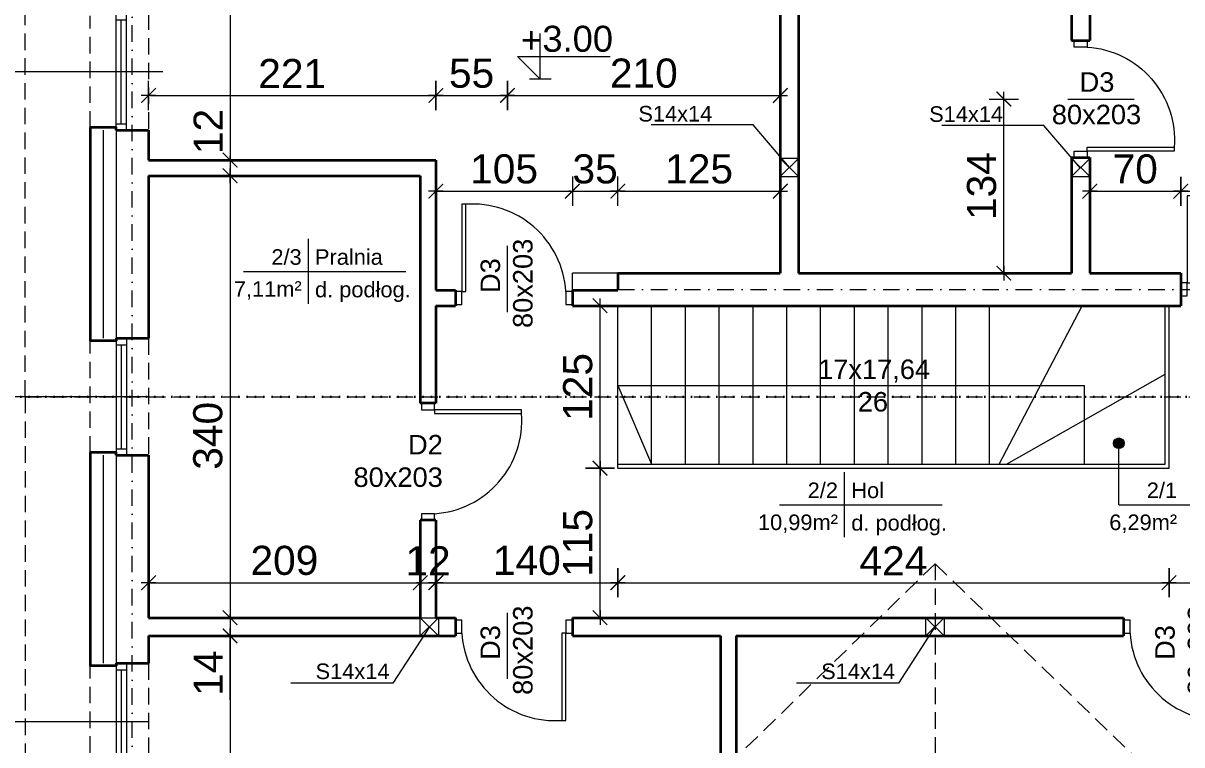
# Model space of a CAD drawing. Header units: millimetres. Extents: x -13512 to 8923, y -6533 to 5096.
# Drawn here: x 3007 to 3898, y -57 to 498 of the extents above; entities that cross this region are included whole.
import ezdxf

# ---------------------------------------------------------------- set-up
doc = ezdxf.new("R2010")
doc.units = ezdxf.units.MM
for name, pattern in [('DASHDOT', [25.4, 12.7, -6.35, 0, -6.35]), ('DASHED', [19.05, 12.7, -6.35]), ('DOT', [6.35, 0, -6.35])]:
    doc.linetypes.add(name, pattern=pattern)
doc.layers.get('0').update_dxf_attribs({"lineweight": 0})
for name, color, linetype, lineweight in [('A-murowane', 3, 'Continuous', 35), ('A-osie', 7, 'DASHDOT', 5), ('A-p.widokowa', 6, 'Continuous', 15), ('A-pod', 6, 'DASHED', 15), ('A-schody', 2, 'Continuous', 5), ('A-stolarka', 1, 'Continuous', 5), ('A-w.ocieplenie', 4, 'BATTING', 5), ('A-wykończenie', 4, 'Continuous', 5), ('A17_OPIS_WARSTW', 22, 'Continuous', 9), ('B-linia przekrojowa', 255, 'DOT', 30), ('B-opis', 7, 'Continuous', 0)]:
    doc.layers.add(name, color=color, linetype=linetype, lineweight=lineweight)
doc.styles.get("Standard").update_dxf_attribs({"font": 'arial.ttf'})
doc.linetypes.add('BATTING', pattern='A,0.00254,-2.54,[134,ltypeshp.shx,S=2.54,R=0,X=-2.54,Y=0],-5.08,[134,ltypeshp.shx,S=2.54,R=180,X=2.54,Y=0],-2.54', length=10.16254)
doc.dimstyles.new('PM-100', dxfattribs={"dimscale": 2.8, "dimtxt": 8, "dimasz": 0.5, "dimexe": 0, "dimexo": 0, "dimgap": 2, "dimtad": 1, "dimdec": 1, "dimrnd": 0.1, "dimzin": 13, "dimdsep": 46, "dimtxsty": 'Standard', "dimblk": 'Q', "dimcen": 0, "dimse1": 1, "dimse2": 1, "dimclrd": 256, "dimclre": 251, "dimclrt": 41, "dimadec": 1, "dimazin": 0, "dimtfac": 1, "dimtdec": 1, "dimtix": 1, "dimtmove": 1, "dimatfit": 0, "dimldrblk": 'NONE', "dimfxl": 1, "dimtolj": 1, "dimtzin": 13, "dimlwd": -1, "dimlwe": 0, "dimarcsym": 0})

# ---------------------------------------------------------------- blocks, each defined once
blk = doc.blocks.new('A$C4D3D61A9')
at = {"layer": 'A-stolarka'}
for points in [[(5, 5), (8, 5), (8, 72), (5, 72)], [(0, -5), (5, -5), (5, 5), (0, 5)], [(85, -5), (90, -5), (90, 5), (85, 5)]]:
    blk.add_lwpolyline(points, close=True, dxfattribs=at)
blk.add_arc((13.37, 0.42), 71.78, 3.65788, 94.28711, dxfattribs=at)
blk = doc.blocks.new('A$C386A056A')
at = {"layer": 'A-stolarka'}
for p, q in [((-25, 0), (-25, -90)), ((-17, 0), (-17, -90)), ((-25, -5), (-17, -5)), ((-21, -5), (-21, -85)), ((-25, -85), (-17, -85))]:
    blk.add_line(p, q, dxfattribs=at)
blk = doc.blocks.new('A$C7E556D42')
at = {"layer": 'B-linia przekrojowa'}
blk.add_line((-2027.47, -800), (-272.53, -800), dxfattribs=at)
blk = doc.blocks.new('Q')
for p, q in [((0, 8), (0, -8)), ((-4, 0), (4, 0))]:
    blk.add_line(p, q)
at = {"const_width": 0.7}
blk.add_lwpolyline([(4, 4), (-4, -4)], dxfattribs=at)
blk = doc.blocks.new('*D180')
at = {"layer": 'A17_OPIS_WARSTW', "transparency": 16777216}
blk.add_line((3166.03, 714.6), (3166.03, 394.4), dxfattribs=at)
at = {"layer": 'Defpoints', "color": 0, "transparency": 16777216}
for p in [(3103.32, 716), (3103.32, 393), (3166.03, 393)]:
    blk.add_point(p, dxfattribs=at)
at = {"layer": 'A17_OPIS_WARSTW', "transparency": 16777216, "xscale": 1.4, "yscale": 1.4, "zscale": 1.4}
for p, rotation in [((3166.03, 716), 90), ((3166.03, 393), 270)]:
    blk.add_blockref('Q', p, dxfattribs=dict(at, rotation=rotation))
at = {"layer": 'A17_OPIS_WARSTW', "color": 41, "transparency": 16777216, "insert": (3148.99, 554.5), "char_height": 22.4, "attachment_point": 5, "rotation": 90}
blk.add_mtext('\\A1;323', dxfattribs=at)
blk = doc.blocks.new('_None')
blk = doc.blocks.new('*D181')
at = {"layer": 'A17_OPIS_WARSTW', "transparency": 16777216}
for p, q in [((3166.03, 394.4), (3166.03, 395.8)), ((3166.03, 393), (3166.03, 381)), ((3166.03, 379.6), (3166.03, 378.2))]:
    blk.add_line(p, q, dxfattribs=at)
at = {"layer": 'Defpoints', "color": 0, "transparency": 16777216}
for p in [(3103.32, 393), (3166.03, 381), (3312.32, 381)]:
    blk.add_point(p, dxfattribs=at)
at = {"layer": 'A17_OPIS_WARSTW', "transparency": 16777216, "xscale": 1.4, "yscale": 1.4, "zscale": 1.4}
for p, rotation in [((3166.03, 393), 270), ((3166.03, 381), 90)]:
    blk.add_blockref('Q', p, dxfattribs=dict(at, rotation=rotation))
at = {"layer": 'A17_OPIS_WARSTW', "color": 41, "transparency": 16777216, "insert": (3149.18, 415.04), "char_height": 22.4, "attachment_point": 5, "rotation": 90}
blk.add_mtext('\\A1;12', dxfattribs=at)
blk = doc.blocks.new('*D182')
at = {"layer": 'A17_OPIS_WARSTW', "transparency": 16777216}
blk.add_line((3166.03, 379.6), (3166.03, 42.4), dxfattribs=at)
at = {"layer": 'Defpoints', "color": 0, "transparency": 16777216}
for p in [(3312.32, 381), (3166.03, 41), (3312.32, 41)]:
    blk.add_point(p, dxfattribs=at)
at = {"layer": 'A17_OPIS_WARSTW', "transparency": 16777216, "xscale": 1.4, "yscale": 1.4, "zscale": 1.4}
for p, rotation in [((3166.03, 381), 90), ((3166.03, 41), 270)]:
    blk.add_blockref('Q', p, dxfattribs=dict(at, rotation=rotation))
at = {"layer": 'A17_OPIS_WARSTW', "color": 41, "transparency": 16777216, "insert": (3148.99, 180.93), "char_height": 22.4, "attachment_point": 5, "rotation": 90}
blk.add_mtext('\\A1;340', dxfattribs=at)
blk = doc.blocks.new('*D183')
at = {"layer": 'A17_OPIS_WARSTW', "transparency": 16777216}
for p, q in [((3166.03, 42.4), (3166.03, 43.8)), ((3166.03, 41), (3166.03, 27)), ((3166.03, 41), (3166.03, 27)), ((3166.03, -22.27), (3166.03, 27)), ((3166.03, 25.6), (3166.03, 24.2))]:
    blk.add_line(p, q, dxfattribs=at)
at = {"layer": 'Defpoints', "color": 0, "transparency": 16777216}
for p in [(3312.32, 41), (3166.03, 27), (3339.32, 27)]:
    blk.add_point(p, dxfattribs=at)
at = {"layer": 'A17_OPIS_WARSTW', "transparency": 16777216, "xscale": 1.4, "yscale": 1.4, "zscale": 1.4}
for p, rotation in [((3166.03, 41), 270), ((3166.03, 27), 90)]:
    blk.add_blockref('Q', p, dxfattribs=dict(at, rotation=rotation))
at = {"layer": 'A17_OPIS_WARSTW', "color": 41, "transparency": 16777216, "insert": (3149.18, -1.73), "char_height": 22.4, "attachment_point": 5, "rotation": 90}
blk.add_mtext('\\A1;14', dxfattribs=at)
blk = doc.blocks.new('*D184')
at = {"layer": 'A17_OPIS_WARSTW', "transparency": 16777216}
blk.add_line((3166.03, 25.6), (3166.03, -292.6), dxfattribs=at)
at = {"layer": 'Defpoints', "color": 0, "transparency": 16777216}
for p in [(3339.32, 27), (3103.32, -294), (3166.03, -294)]:
    blk.add_point(p, dxfattribs=at)
at = {"layer": 'A17_OPIS_WARSTW', "transparency": 16777216, "xscale": 1.4, "yscale": 1.4, "zscale": 1.4}
for p, rotation in [((3166.03, 27), 90), ((3166.03, -294), 270)]:
    blk.add_blockref('Q', p, dxfattribs=dict(at, rotation=rotation))
at = {"layer": 'A17_OPIS_WARSTW', "color": 41, "transparency": 16777216, "insert": (3148.99, -133.5), "char_height": 22.4, "attachment_point": 5, "rotation": 90}
blk.add_mtext('\\A1;321', dxfattribs=at)
blk = doc.blocks.new('*D185')
at = {"layer": 'A17_OPIS_WARSTW', "transparency": 16777216}
blk.add_line((3104.72, 442.76), (3322.92, 442.76), dxfattribs=at)
at = {"layer": 'Defpoints', "color": 0, "transparency": 16777216}
for p in [(3324.32, 442.76), (3103.32, 393), (3324.32, 393)]:
    blk.add_point(p, dxfattribs=at)
at = {"layer": 'A17_OPIS_WARSTW', "transparency": 16777216, "xscale": 1.4, "yscale": 1.4, "zscale": 1.4, "rotation": 180}
blk.add_blockref('Q', (3103.32, 442.76), dxfattribs=at)
at = {"layer": 'A17_OPIS_WARSTW', "transparency": 16777216, "xscale": 1.4, "yscale": 1.4, "zscale": 1.4}
blk.add_blockref('Q', (3324.32, 442.76), dxfattribs=at)
at = {"layer": 'A17_OPIS_WARSTW', "color": 41, "transparency": 16777216, "insert": (3213.82, 459.61), "char_height": 22.4, "attachment_point": 5}
blk.add_mtext('\\A1;221', dxfattribs=at)
blk = doc.blocks.new('*D186')
at = {"layer": 'A17_OPIS_WARSTW', "transparency": 16777216}
blk.add_line((3325.72, 442.76), (3377.92, 442.76), dxfattribs=at)
at = {"layer": 'Defpoints', "color": 0, "transparency": 16777216}
for p in [(3379.32, 442.76), (3324.32, 393), (3379.32, 276.13)]:
    blk.add_point(p, dxfattribs=at)
at = {"layer": 'A17_OPIS_WARSTW', "transparency": 16777216, "xscale": 1.4, "yscale": 1.4, "zscale": 1.4, "rotation": 180}
blk.add_blockref('Q', (3324.32, 442.76), dxfattribs=at)
at = {"layer": 'A17_OPIS_WARSTW', "transparency": 16777216, "xscale": 1.4, "yscale": 1.4, "zscale": 1.4}
blk.add_blockref('Q', (3379.32, 442.76), dxfattribs=at)
at = {"layer": 'A17_OPIS_WARSTW', "color": 41, "transparency": 16777216, "insert": (3351.82, 459.75), "char_height": 22.4, "attachment_point": 5}
blk.add_mtext('\\A1;55', dxfattribs=at)
blk = doc.blocks.new('*D187')
at = {"layer": 'A17_OPIS_WARSTW', "transparency": 16777216}
blk.add_line((3380.72, 442.76), (3587.92, 442.76), dxfattribs=at)
at = {"layer": 'Defpoints', "color": 0, "transparency": 16777216}
for p in [(3589.32, 442.76), (3589.32, 306), (3379.32, 276.13)]:
    blk.add_point(p, dxfattribs=at)
at = {"layer": 'A17_OPIS_WARSTW', "transparency": 16777216, "xscale": 1.4, "yscale": 1.4, "zscale": 1.4, "rotation": 180}
blk.add_blockref('Q', (3379.32, 442.76), dxfattribs=at)
at = {"layer": 'A17_OPIS_WARSTW', "transparency": 16777216, "xscale": 1.4, "yscale": 1.4, "zscale": 1.4}
blk.add_blockref('Q', (3589.32, 442.76), dxfattribs=at)
at = {"layer": 'A17_OPIS_WARSTW', "color": 41, "transparency": 16777216, "insert": (3484.32, 459.8), "char_height": 22.4, "attachment_point": 5}
blk.add_mtext('\\A1;210', dxfattribs=at)
blk = doc.blocks.new('*D188')
at = {"layer": 'A17_OPIS_WARSTW', "transparency": 16777216}
for p, q in [((3427.92, 369.09), (3426.52, 369.09)), ((3429.32, 369.09), (3464.32, 369.09)), ((3465.72, 369.09), (3467.12, 369.09))]:
    blk.add_line(p, q, dxfattribs=at)
at = {"layer": 'Defpoints', "color": 0, "transparency": 16777216}
for p in [(3464.32, 369.09), (3429.32, 340.31), (3464.32, 340.31)]:
    blk.add_point(p, dxfattribs=at)
at = {"layer": 'A17_OPIS_WARSTW', "transparency": 16777216, "xscale": 1.4, "yscale": 1.4, "zscale": 1.4}
blk.add_blockref('Q', (3429.32, 369.09), dxfattribs=at)
at = {"layer": 'A17_OPIS_WARSTW', "transparency": 16777216, "xscale": 1.4, "yscale": 1.4, "zscale": 1.4, "rotation": 180}
blk.add_blockref('Q', (3464.32, 369.09), dxfattribs=at)
at = {"layer": 'A17_OPIS_WARSTW', "color": 41, "transparency": 16777216, "insert": (3446.82, 386.13), "char_height": 22.4, "attachment_point": 5}
blk.add_mtext('\\A1;35', dxfattribs=at)
blk = doc.blocks.new('*D189')
at = {"layer": 'A17_OPIS_WARSTW', "transparency": 16777216}
blk.add_line((3465.72, 369.09), (3587.92, 369.09), dxfattribs=at)
at = {"layer": 'Defpoints', "color": 0, "transparency": 16777216}
for p in [(3589.32, 369.09), (3464.32, 340.31), (3589.32, 340.31)]:
    blk.add_point(p, dxfattribs=at)
at = {"layer": 'A17_OPIS_WARSTW', "transparency": 16777216, "xscale": 1.4, "yscale": 1.4, "zscale": 1.4, "rotation": 180}
blk.add_blockref('Q', (3464.32, 369.09), dxfattribs=at)
at = {"layer": 'A17_OPIS_WARSTW', "transparency": 16777216, "xscale": 1.4, "yscale": 1.4, "zscale": 1.4}
blk.add_blockref('Q', (3589.32, 369.09), dxfattribs=at)
at = {"layer": 'A17_OPIS_WARSTW', "color": 41, "transparency": 16777216, "insert": (3526.82, 386.13), "char_height": 22.4, "attachment_point": 5}
blk.add_mtext('\\A1;125', dxfattribs=at)
blk = doc.blocks.new('*D190')
at = {"layer": 'A17_OPIS_WARSTW', "transparency": 16777216}
blk.add_line((3325.72, 369.09), (3427.92, 369.09), dxfattribs=at)
at = {"layer": 'Defpoints', "color": 0, "transparency": 16777216}
for p in [(3429.32, 369.09), (3324.32, 327.31), (3429.32, 326.31)]:
    blk.add_point(p, dxfattribs=at)
at = {"layer": 'A17_OPIS_WARSTW', "transparency": 16777216, "xscale": 1.4, "yscale": 1.4, "zscale": 1.4, "rotation": 180}
blk.add_blockref('Q', (3324.32, 369.09), dxfattribs=at)
at = {"layer": 'A17_OPIS_WARSTW', "transparency": 16777216, "xscale": 1.4, "yscale": 1.4, "zscale": 1.4}
blk.add_blockref('Q', (3429.32, 369.09), dxfattribs=at)
at = {"layer": 'A17_OPIS_WARSTW', "color": 41, "transparency": 16777216, "insert": (3376.82, 386.13), "char_height": 22.4, "attachment_point": 5}
blk.add_mtext('\\A1;105', dxfattribs=at)
blk = doc.blocks.new('*D191')
at = {"layer": 'A17_OPIS_WARSTW', "transparency": 16777216}
blk.add_line((3104.72, 67.92), (3310.92, 67.92), dxfattribs=at)
at = {"layer": 'Defpoints', "color": 0, "transparency": 16777216}
for p in [(3312.32, 67.92), (3103.32, 41), (3312.32, 41)]:
    blk.add_point(p, dxfattribs=at)
at = {"layer": 'A17_OPIS_WARSTW', "transparency": 16777216, "xscale": 1.4, "yscale": 1.4, "zscale": 1.4, "rotation": 180}
blk.add_blockref('Q', (3103.32, 67.92), dxfattribs=at)
at = {"layer": 'A17_OPIS_WARSTW', "transparency": 16777216, "xscale": 1.4, "yscale": 1.4, "zscale": 1.4}
blk.add_blockref('Q', (3312.32, 67.92), dxfattribs=at)
at = {"layer": 'A17_OPIS_WARSTW', "color": 41, "transparency": 16777216, "insert": (3207.82, 84.96), "char_height": 22.4, "attachment_point": 5}
blk.add_mtext('\\A1;209', dxfattribs=at)
blk = doc.blocks.new('*D192')
at = {"layer": 'A17_OPIS_WARSTW', "transparency": 16777216}
for p, q in [((3310.92, 67.92), (3309.52, 67.92)), ((3312.32, 67.92), (3324.32, 67.92)), ((3325.72, 67.92), (3327.12, 67.92))]:
    blk.add_line(p, q, dxfattribs=at)
at = {"layer": 'Defpoints', "color": 0, "transparency": 16777216}
for p in [(3324.32, 67.92), (3312.32, 41), (3324.32, 41)]:
    blk.add_point(p, dxfattribs=at)
at = {"layer": 'A17_OPIS_WARSTW', "transparency": 16777216, "xscale": 1.4, "yscale": 1.4, "zscale": 1.4}
blk.add_blockref('Q', (3312.32, 67.92), dxfattribs=at)
at = {"layer": 'A17_OPIS_WARSTW', "transparency": 16777216, "xscale": 1.4, "yscale": 1.4, "zscale": 1.4, "rotation": 180}
blk.add_blockref('Q', (3324.32, 67.92), dxfattribs=at)
at = {"layer": 'A17_OPIS_WARSTW', "color": 41, "transparency": 16777216, "insert": (3318.32, 84.77), "char_height": 22.4, "attachment_point": 5}
blk.add_mtext('\\A1;12', dxfattribs=at)
blk = doc.blocks.new('*D193')
at = {"layer": 'A17_OPIS_WARSTW', "transparency": 16777216}
blk.add_line((3325.72, 67.92), (3462.92, 67.92), dxfattribs=at)
at = {"layer": 'Defpoints', "color": 0, "transparency": 16777216}
for p in [(3464.32, 156), (3464.32, 67.92), (3324.32, 41)]:
    blk.add_point(p, dxfattribs=at)
at = {"layer": 'A17_OPIS_WARSTW', "transparency": 16777216, "xscale": 1.4, "yscale": 1.4, "zscale": 1.4, "rotation": 180}
blk.add_blockref('Q', (3324.32, 67.92), dxfattribs=at)
at = {"layer": 'A17_OPIS_WARSTW', "transparency": 16777216, "xscale": 1.4, "yscale": 1.4, "zscale": 1.4}
blk.add_blockref('Q', (3464.32, 67.92), dxfattribs=at)
at = {"layer": 'A17_OPIS_WARSTW', "color": 41, "transparency": 16777216, "insert": (3394.32, 84.96), "char_height": 22.4, "attachment_point": 5}
blk.add_mtext('\\A1;140', dxfattribs=at)
blk = doc.blocks.new('*D194')
at = {"layer": 'A17_OPIS_WARSTW', "transparency": 16777216}
blk.add_line((3465.72, 67.92), (3886.92, 67.92), dxfattribs=at)
at = {"layer": 'Defpoints', "color": 0, "transparency": 16777216}
for p in [(3464.32, 156), (3888.32, 156), (3888.32, 67.92)]:
    blk.add_point(p, dxfattribs=at)
at = {"layer": 'A17_OPIS_WARSTW', "transparency": 16777216, "xscale": 1.4, "yscale": 1.4, "zscale": 1.4, "rotation": 180}
blk.add_blockref('Q', (3464.32, 67.92), dxfattribs=at)
at = {"layer": 'A17_OPIS_WARSTW', "transparency": 16777216, "xscale": 1.4, "yscale": 1.4, "zscale": 1.4}
blk.add_blockref('Q', (3888.32, 67.92), dxfattribs=at)
at = {"layer": 'A17_OPIS_WARSTW', "color": 41, "transparency": 16777216, "insert": (3676.32, 84.77), "char_height": 22.4, "attachment_point": 5}
blk.add_mtext('\\A1;424', dxfattribs=at)
blk = doc.blocks.new('*D195')
at = {"layer": 'A17_OPIS_WARSTW', "transparency": 16777216}
blk.add_line((3889.72, 67.92), (4001.92, 67.92), dxfattribs=at)
at = {"layer": 'Defpoints', "color": 0, "transparency": 16777216}
for p in [(3888.32, 156), (4003.32, 67.92), (4003.32, 41)]:
    blk.add_point(p, dxfattribs=at)
at = {"layer": 'A17_OPIS_WARSTW', "transparency": 16777216, "xscale": 1.4, "yscale": 1.4, "zscale": 1.4, "rotation": 180}
blk.add_blockref('Q', (3888.32, 67.92), dxfattribs=at)
at = {"layer": 'A17_OPIS_WARSTW', "transparency": 16777216, "xscale": 1.4, "yscale": 1.4, "zscale": 1.4}
blk.add_blockref('Q', (4003.32, 67.92), dxfattribs=at)
at = {"layer": 'A17_OPIS_WARSTW', "color": 41, "transparency": 16777216, "insert": (3945.82, 84.96), "char_height": 22.4, "attachment_point": 5}
blk.add_mtext('\\A1;115', dxfattribs=at)
blk = doc.blocks.new('*D196')
at = {"layer": 'A17_OPIS_WARSTW', "transparency": 16777216}
blk.add_line((3761.26, 307.4), (3761.26, 438.6), dxfattribs=at)
at = {"layer": 'Defpoints', "color": 0, "transparency": 16777216}
for p in [(3761.26, 440), (3810.45, 440), (3813.32, 306)]:
    blk.add_point(p, dxfattribs=at)
at = {"layer": 'A17_OPIS_WARSTW', "transparency": 16777216, "xscale": 1.4, "yscale": 1.4, "zscale": 1.4}
for p, rotation in [((3761.26, 440), 90), ((3761.26, 306), 270)]:
    blk.add_blockref('Q', p, dxfattribs=dict(at, rotation=rotation))
at = {"layer": 'A17_OPIS_WARSTW', "color": 41, "transparency": 16777216, "insert": (3744.21, 373), "char_height": 22.4, "attachment_point": 5, "rotation": 90}
blk.add_mtext('\\A1;134', dxfattribs=at)
blk = doc.blocks.new('*D197')
at = {"layer": 'A17_OPIS_WARSTW', "transparency": 16777216}
blk.add_line((3828.72, 369.04), (3895.92, 369.04), dxfattribs=at)
at = {"layer": 'Defpoints', "color": 0, "transparency": 16777216}
for p in [(3897.32, 369.04), (3827.32, 306), (3897.32, 306)]:
    blk.add_point(p, dxfattribs=at)
at = {"layer": 'A17_OPIS_WARSTW', "transparency": 16777216, "xscale": 1.4, "yscale": 1.4, "zscale": 1.4, "rotation": 180}
blk.add_blockref('Q', (3827.32, 369.04), dxfattribs=at)
at = {"layer": 'A17_OPIS_WARSTW', "transparency": 16777216, "xscale": 1.4, "yscale": 1.4, "zscale": 1.4}
blk.add_blockref('Q', (3897.32, 369.04), dxfattribs=at)
at = {"layer": 'A17_OPIS_WARSTW', "color": 41, "transparency": 16777216, "insert": (3862.32, 386.08), "char_height": 22.4, "attachment_point": 5}
blk.add_mtext('\\A1;70', dxfattribs=at)
blk = doc.blocks.new('*D198')
at = {"layer": 'A17_OPIS_WARSTW', "transparency": 16777216}
blk.add_line((3898.72, 369.04), (3985.92, 369.04), dxfattribs=at)
at = {"layer": 'Defpoints', "color": 0, "transparency": 16777216}
for p in [(3987.32, 369.04), (3897.32, 306), (3987.32, 306)]:
    blk.add_point(p, dxfattribs=at)
at = {"layer": 'A17_OPIS_WARSTW', "transparency": 16777216, "xscale": 1.4, "yscale": 1.4, "zscale": 1.4, "rotation": 180}
blk.add_blockref('Q', (3897.32, 369.04), dxfattribs=at)
at = {"layer": 'A17_OPIS_WARSTW', "transparency": 16777216, "xscale": 1.4, "yscale": 1.4, "zscale": 1.4}
blk.add_blockref('Q', (3987.32, 369.04), dxfattribs=at)
at = {"layer": 'A17_OPIS_WARSTW', "color": 41, "transparency": 16777216, "insert": (3942.32, 386.08), "char_height": 22.4, "attachment_point": 5}
blk.add_mtext('\\A1;90', dxfattribs=at)
blk = doc.blocks.new('*D200')
at = {"layer": 'A17_OPIS_WARSTW', "transparency": 16777216}
for p, q in [((3541.92, -173.07), (3540.52, -173.07)), ((3543.32, -173.07), (3555.32, -173.07)), ((3543.32, -173.07), (3555.32, -173.07)), ((3605.66, -173.07), (3555.32, -173.07)), ((3556.72, -173.07), (3558.12, -173.07))]:
    blk.add_line(p, q, dxfattribs=at)
at = {"layer": 'Defpoints', "color": 0, "transparency": 16777216}
for p in [(3555.32, 27), (3555.32, -173.07), (3543.32, -308.73)]:
    blk.add_point(p, dxfattribs=at)
at = {"layer": 'A17_OPIS_WARSTW', "transparency": 16777216, "xscale": 1.4, "yscale": 1.4, "zscale": 1.4}
blk.add_blockref('Q', (3543.32, -173.07), dxfattribs=at)
at = {"layer": 'A17_OPIS_WARSTW', "transparency": 16777216, "xscale": 1.4, "yscale": 1.4, "zscale": 1.4, "rotation": 180}
blk.add_blockref('Q', (3555.32, -173.07), dxfattribs=at)
at = {"layer": 'A17_OPIS_WARSTW', "color": 41, "transparency": 16777216, "insert": (3585.19, -156.22), "char_height": 22.4, "attachment_point": 5}
blk.add_mtext('\\A1;12', dxfattribs=at)
blk = doc.blocks.new('*D201')
at = {"layer": 'A17_OPIS_WARSTW', "transparency": 16777216}
blk.add_line((3556.72, -173.07), (4001.92, -173.07), dxfattribs=at)
at = {"layer": 'Defpoints', "color": 0, "transparency": 16777216}
for p in [(3555.32, 27), (4003.32, 27), (4003.32, -173.07)]:
    blk.add_point(p, dxfattribs=at)
at = {"layer": 'A17_OPIS_WARSTW', "transparency": 16777216, "xscale": 1.4, "yscale": 1.4, "zscale": 1.4, "rotation": 180}
blk.add_blockref('Q', (3555.32, -173.07), dxfattribs=at)
at = {"layer": 'A17_OPIS_WARSTW', "transparency": 16777216, "xscale": 1.4, "yscale": 1.4, "zscale": 1.4}
blk.add_blockref('Q', (4003.32, -173.07), dxfattribs=at)
at = {"layer": 'A17_OPIS_WARSTW', "color": 41, "transparency": 16777216, "insert": (3779.32, -156.03), "char_height": 22.4, "attachment_point": 5}
blk.add_mtext('\\A1;448', dxfattribs=at)
blk = doc.blocks.new('A$C0FE335D2')
at = {"layer": 'A-p.widokowa'}
for p, q in [((0, 0), (14, -14)), ((0, -14), (14, 0))]:
    blk.add_line(p, q, dxfattribs=at)
blk.add_lwpolyline([(0, 0), (14, 0), (14, -14), (0, -14), (0, 0)], dxfattribs=at)
blk = doc.blocks.new('*D205')
at = {"layer": 'A17_OPIS_WARSTW', "transparency": 16777216}
blk.add_line((3450.6, 42.4), (3450.6, 154.6), dxfattribs=at)
at = {"layer": 'Defpoints', "color": 0, "transparency": 16777216}
for p in [(3450.6, 156), (3479.48, 156), (3444.48, 41)]:
    blk.add_point(p, dxfattribs=at)
at = {"layer": 'A17_OPIS_WARSTW', "transparency": 16777216, "xscale": 1.4, "yscale": 1.4, "zscale": 1.4}
for p, rotation in [((3450.6, 156), 90), ((3450.6, 41), 270)]:
    blk.add_blockref('Q', p, dxfattribs=dict(at, rotation=rotation))
at = {"layer": 'A17_OPIS_WARSTW', "color": 41, "transparency": 16777216, "insert": (3433.56, 98.5), "char_height": 22.4, "attachment_point": 5, "rotation": 90}
blk.add_mtext('\\A1;115', dxfattribs=at)
blk = doc.blocks.new('*D206')
at = {"layer": 'A17_OPIS_WARSTW', "transparency": 16777216}
blk.add_line((3450.6, 157.4), (3450.6, 279.6), dxfattribs=at)
at = {"layer": 'Defpoints', "color": 0, "transparency": 16777216}
for p in [(3450.6, 281), (3479.48, 281), (3479.48, 156)]:
    blk.add_point(p, dxfattribs=at)
at = {"layer": 'A17_OPIS_WARSTW', "transparency": 16777216, "xscale": 1.4, "yscale": 1.4, "zscale": 1.4}
for p, rotation in [((3450.6, 281), 90), ((3450.6, 156), 270)]:
    blk.add_blockref('Q', p, dxfattribs=dict(at, rotation=rotation))
at = {"layer": 'A17_OPIS_WARSTW', "color": 41, "transparency": 16777216, "insert": (3433.56, 218.5), "char_height": 22.4, "attachment_point": 5, "rotation": 90}
blk.add_mtext('\\A1;125', dxfattribs=at)
blk = doc.blocks.new('*D234')
at = {"layer": 'A17_OPIS_WARSTW', "transparency": 16777216}
blk.add_line((2637.01, -82.6), (2637.01, 4.6), dxfattribs=at)
at = {"layer": 'Defpoints', "color": 0, "transparency": 16777216}
for p in [(2637.01, 6), (3086.32, 6), (3090.82, -84)]:
    blk.add_point(p, dxfattribs=at)
at = {"layer": 'A17_OPIS_WARSTW', "transparency": 16777216, "xscale": 1.4, "yscale": 1.4, "zscale": 1.4}
for p, rotation in [((2637.01, 6), 90), ((2637.01, -84), 270)]:
    blk.add_blockref('Q', p, dxfattribs=dict(at, rotation=rotation))
at = {"layer": 'A17_OPIS_WARSTW', "color": 41, "transparency": 16777216, "insert": (2619.98, -39), "char_height": 22.4, "attachment_point": 5, "rotation": 90}
blk.add_mtext('\\A1;90', dxfattribs=at)
blk = doc.blocks.new('*D235')
at = {"layer": 'A17_OPIS_WARSTW', "transparency": 16777216}
blk.add_line((2637.01, 7.4), (2637.01, 164.6), dxfattribs=at)
at = {"layer": 'Defpoints', "color": 0, "transparency": 16777216}
for p in [(2637.01, 166), (3086.32, 166), (3086.32, 6)]:
    blk.add_point(p, dxfattribs=at)
at = {"layer": 'A17_OPIS_WARSTW', "transparency": 16777216, "xscale": 1.4, "yscale": 1.4, "zscale": 1.4}
for p, rotation in [((2637.01, 166), 90), ((2637.01, 6), 270)]:
    blk.add_blockref('Q', p, dxfattribs=dict(at, rotation=rotation))
at = {"layer": 'A17_OPIS_WARSTW', "color": 41, "transparency": 16777216, "insert": (2619.98, 86), "char_height": 22.4, "attachment_point": 5, "rotation": 90}
blk.add_mtext('\\A1;160', dxfattribs=at)
blk = doc.blocks.new('*D236')
at = {"layer": 'A17_OPIS_WARSTW', "transparency": 16777216}
blk.add_line((2637.01, 167.4), (2637.01, 254.6), dxfattribs=at)
at = {"layer": 'Defpoints', "color": 0, "transparency": 16777216}
for p in [(2637.01, 256), (3090.82, 256), (3086.32, 166)]:
    blk.add_point(p, dxfattribs=at)
at = {"layer": 'A17_OPIS_WARSTW', "transparency": 16777216, "xscale": 1.4, "yscale": 1.4, "zscale": 1.4}
for p, rotation in [((2637.01, 256), 90), ((2637.01, 166), 270)]:
    blk.add_blockref('Q', p, dxfattribs=dict(at, rotation=rotation))
at = {"layer": 'A17_OPIS_WARSTW', "color": 41, "transparency": 16777216, "insert": (2619.98, 211), "char_height": 22.4, "attachment_point": 5, "rotation": 90}
blk.add_mtext('\\A1;90', dxfattribs=at)
blk = doc.blocks.new('*D237')
at = {"layer": 'A17_OPIS_WARSTW', "transparency": 16777216}
blk.add_line((2637.01, 257.4), (2637.01, 414.6), dxfattribs=at)
at = {"layer": 'Defpoints', "color": 0, "transparency": 16777216}
for p in [(2637.01, 416), (3090.82, 416), (3090.82, 256)]:
    blk.add_point(p, dxfattribs=at)
at = {"layer": 'A17_OPIS_WARSTW', "transparency": 16777216, "xscale": 1.4, "yscale": 1.4, "zscale": 1.4}
for p, rotation in [((2637.01, 416), 90), ((2637.01, 256), 270)]:
    blk.add_blockref('Q', p, dxfattribs=dict(at, rotation=rotation))
at = {"layer": 'A17_OPIS_WARSTW', "color": 41, "transparency": 16777216, "insert": (2619.98, 336), "char_height": 22.4, "attachment_point": 5, "rotation": 90}
blk.add_mtext('\\A1;160', dxfattribs=at)
blk = doc.blocks.new('*D238')
at = {"layer": 'A17_OPIS_WARSTW', "transparency": 16777216}
blk.add_line((2637.01, 417.4), (2637.01, 504.6), dxfattribs=at)
at = {"layer": 'Defpoints', "color": 0, "transparency": 16777216}
for p in [(2637.01, 506), (3090.82, 506), (3090.82, 416)]:
    blk.add_point(p, dxfattribs=at)
at = {"layer": 'A17_OPIS_WARSTW', "transparency": 16777216, "xscale": 1.4, "yscale": 1.4, "zscale": 1.4}
for p, rotation in [((2637.01, 506), 90), ((2637.01, 416), 270)]:
    blk.add_blockref('Q', p, dxfattribs=dict(at, rotation=rotation))
at = {"layer": 'A17_OPIS_WARSTW', "color": 41, "transparency": 16777216, "insert": (2619.98, 461), "char_height": 22.4, "attachment_point": 5, "rotation": 90}
blk.add_mtext('\\A1;90', dxfattribs=at)
blk = doc.blocks.new('*D241')
at = {"layer": 'A17_OPIS_WARSTW', "transparency": 16777216}
blk.add_line((2587.01, -305.1), (2587.01, 727.1), dxfattribs=at)
at = {"layer": 'Defpoints', "color": 0, "transparency": 16777216}
for p in [(2587.01, 728.5), (3090.82, 728.5), (3090.82, -306.5)]:
    blk.add_point(p, dxfattribs=at)
at = {"layer": 'A17_OPIS_WARSTW', "transparency": 16777216, "xscale": 1.4, "yscale": 1.4, "zscale": 1.4}
for p, rotation in [((2587.01, 728.5), 90), ((2587.01, -306.5), 270)]:
    blk.add_blockref('Q', p, dxfattribs=dict(at, rotation=rotation))
at = {"layer": 'A17_OPIS_WARSTW', "color": 41, "transparency": 16777216, "insert": (2569.97, 211), "char_height": 22.4, "attachment_point": 5, "rotation": 90}
blk.add_mtext('\\A1;1035', dxfattribs=at)
blk = doc.blocks.new('*D245')
at = {"layer": 'A17_OPIS_WARSTW', "transparency": 16777216}
blk.add_line((2537.01, -292.6), (2537.01, 714.6), dxfattribs=at)
at = {"layer": 'Defpoints', "color": 0, "transparency": 16777216}
for p in [(2537.01, 716), (3103.32, 716), (3103.32, -294)]:
    blk.add_point(p, dxfattribs=at)
at = {"layer": 'A17_OPIS_WARSTW', "transparency": 16777216, "xscale": 1.4, "yscale": 1.4, "zscale": 1.4}
for p, rotation in [((2537.01, 716), 90), ((2537.01, -294), 270)]:
    blk.add_blockref('Q', p, dxfattribs=dict(at, rotation=rotation))
at = {"layer": 'A17_OPIS_WARSTW', "color": 41, "transparency": 16777216, "insert": (2519.98, 211), "char_height": 22.4, "attachment_point": 5, "rotation": 90}
blk.add_mtext('\\A1;1010', dxfattribs=at)
blk = doc.blocks.new('*D248')
at = {"layer": 'A17_OPIS_WARSTW', "transparency": 16777216}
blk.add_line((2487.01, -337.6), (2487.01, 759.6), dxfattribs=at)
at = {"layer": 'Defpoints', "color": 0, "transparency": 16777216}
for p in [(2487.01, 761), (3057.84, 761), (3058.32, -339)]:
    blk.add_point(p, dxfattribs=at)
at = {"layer": 'A17_OPIS_WARSTW', "transparency": 16777216, "xscale": 1.4, "yscale": 1.4, "zscale": 1.4}
for p, rotation in [((2487.01, 761), 90), ((2487.01, -339), 270)]:
    blk.add_blockref('Q', p, dxfattribs=dict(at, rotation=rotation))
at = {"layer": 'A17_OPIS_WARSTW', "color": 41, "transparency": 16777216, "insert": (2469.98, 211), "char_height": 22.4, "attachment_point": 5, "rotation": 90}
blk.add_mtext('\\A1;1100', dxfattribs=at)

msp = doc.modelspace()

# ---------------------------------------------------------------- hatches: boundary and pattern name
at = {"layer": 'B-opis'}
h = msp.add_hatch(color=256, dxfattribs=at)
h.dxf.hatch_style = 1
edge = h.paths.add_edge_path()
edge.add_arc((3849.67, 175.16), 4.09, 0, 360)

# ---------------------------------------------------------------- linework, layer by layer
for p, q in [((3404.67, 455.32), (3404.67, 490.32)), ((3387.17, 472.82), (3458.42, 472.82)), ((3387.17, 472.82), (3404.67, 455.32)), ((3412.95, 455.32), (3396.39, 455.32))]:
    msp.add_line(p, q)
at = {"layer": 'A-murowane'}
for p, q in [((3589.32, 716), (3589.32, 306)), ((3603.32, 716), (3603.32, 306)), ((3813.32, 716), (3813.32, 485)), ((3827.32, 716), (3827.32, 485)), ((3813.32, 485), (3827.32, 485)), ((3058.32, 418), (3058.32, 254)), ((3078.32, 416), (3103.32, 416)), ((3103.32, 416), (3103.32, 393)), ((3103.32, 393), (3324.32, 393)), ((3324.32, 393), (3324.32, 293)), ((3813.32, 395), (3827.32, 395)), ((3813.32, 395), (3813.32, 306)), ((3827.32, 395), (3827.32, 306)), ((3103.32, 381), (3312.32, 381)), ((3103.32, 381), (3103.32, 256)), ((3312.32, 381), (3312.32, 206)), ((3464.32, 306), (3464.32, 293)), ((3464.32, 306), (3589.32, 306)), ((3603.32, 306), (3813.32, 306)), ((3827.32, 306), (3897.32, 306)), ((3897.32, 306), (3897.32, 281)), ((3324.32, 293), (3339.32, 293)), ((3339.32, 293), (3339.32, 281)), ((3429.32, 293), (3464.32, 293)), ((3429.32, 293), (3429.32, 281)), ((3324.32, 281), (3339.32, 281)), ((3324.32, 281), (3324.32, 206)), ((3429.32, 281), (3464.32, 281)), ((3464.32, 281), (3897.32, 281)), ((3078.32, 256), (3103.32, 256)), ((3324.32, 206), (3312.32, 206)), ((3058.32, 168), (3058.32, 4)), ((3078.32, 166), (3103.32, 166)), ((3103.32, 166), (3103.32, 41)), ((3324.32, 116), (3312.32, 116)), ((3312.32, 116), (3312.32, 41)), ((3324.32, 116), (3324.32, 41)), ((3103.32, 41), (3312.32, 41)), ((3324.32, 41), (3339.32, 41)), ((3339.32, 41), (3339.32, 27)), ((3429.32, 41), (3429.32, 27)), ((3429.32, 41), (3853.32, 41)), ((3853.32, 41), (3853.32, 27)), ((3103.32, 27), (3339.32, 27)), ((3103.32, 27), (3103.32, 6)), ((3429.32, 27), (3543.32, 27)), ((3543.32, 27), (3543.32, -294)), ((3555.32, 27), (3555.32, -294)), ((3555.32, 27), (3853.32, 27)), ((3078.32, 6), (3103.32, 6))]:
    msp.add_line(p, q, dxfattribs=at)
for points in [[(3078.32, 416), (3078.32, 418), (3058.32, 418)], [(3078.32, 256), (3078.32, 254), (3058.32, 254)], [(3078.32, 166), (3078.32, 168), (3058.32, 168)], [(3078.32, 6), (3078.32, 4), (3058.32, 4)]]:
    msp.add_lwpolyline(points, dxfattribs=at)
at = {"layer": 'A-osie'}
for p, q in [((3090.82, -306.5), (3090.82, 728.5)), ((3464.32, 293.5), (4325.82, 293.5))]:
    msp.add_line(p, q, dxfattribs=at)
at = {"layer": 'A-pod'}
for p, q in [((3008.32, 211), (3008.32, 761)), ((3058.32, 418), (3058.32, 504)), ((3103.32, 506), (3103.32, 416)), ((3058.32, 168), (3058.32, 254)), ((3103.32, 256), (3103.32, 166)), ((3008.32, 211), (3008.32, -339)), ((3008.32, 211), (4408.32, 211)), ((3467.32, -152.27), (3708.32, 82.54)), ((3708.32, 82.54), (3951.32, -152.23)), ((3708.32, 82.54), (3708.32, -389.33)), ((3058.32, -82), (3058.32, 4)), ((3103.32, 6), (3103.32, -84))]:
    msp.add_line(p, q, dxfattribs=at)
at = {"layer": 'A-schody'}
for p, q in [((3464.32, 156), (3464.32, 281)), ((3490.32, 159), (3490.32, 281)), ((3516.32, 159), (3516.32, 281)), ((3542.32, 159), (3542.32, 281)), ((3568.32, 159), (3568.32, 281)), ((3594.32, 159), (3594.32, 281)), ((3620.32, 159), (3620.32, 281)), ((3646.32, 159), (3646.32, 281)), ((3672.32, 159), (3672.32, 281)), ((3698.32, 159), (3698.32, 281)), ((3724.32, 159), (3724.32, 281)), ((3750.32, 159), (3750.32, 281)), ((3757.66, 159), (3821.47, 281)), ((3885.32, 159), (3885.32, 281)), ((3888.32, 156), (3888.32, 281)), ((3763.32, 159), (3885.32, 228.32)), ((3464.32, 219.5), (3823.32, 219.5)), ((3464.32, 219.5), (3490.32, 159)), ((3823.32, 159), (3823.32, 219.5)), ((3464.32, 159), (3885.32, 159)), ((3464.32, 156), (3888.32, 156)), ((3763.32, 159), (3885.32, 159))]:
    msp.add_line(p, q, dxfattribs=at)
at = {"layer": 'A-stolarka'}
for p, q in [((3379.32, 276.13), (3379.32, 327.1)), ((3429.32, 293), (3429.32, 306)), ((3464.32, 306), (3429.32, 306))]:
    msp.add_line(p, q, dxfattribs=at)
at = {"layer": 'A-w.ocieplenie'}
for p, q in [((3068.32, 416), (3068.32, 256)), ((3068.32, 166), (3068.32, 6))]:
    msp.add_line(p, q, dxfattribs=at)
at = {"layer": 'A-wykończenie'}
for p, q in [((3078.32, 416), (3078.32, 256)), ((3078.32, 166), (3078.32, 6))]:
    msp.add_line(p, q, dxfattribs=at)
at = {"layer": 'B-opis'}
for p, q in [((3114.19, 461), (2955.5, 460.96)), ((3810.45, 440), (3861.42, 440)), ((3226.23, 282.33), (3226.23, 332.33)), ((3379.32, 276.13), (3379.32, 327.1)), ((3176.23, 307.33), (3301.23, 307.33)), ((3103.32, 211), (2944.12, 211)), ((3849.67, 127.85), (3849.67, 175.16)), ((3638.76, 102.85), (3638.76, 152.85)), ((3588.76, 127.85), (3713.76, 127.85)), ((3849.67, 127.85), (3974.67, 127.85)), ((3379.32, -6.1), (3379.32, 44.87)), ((3103.32, -39.03), (2955.5, -39.03))]:
    msp.add_line(p, q, dxfattribs=at)
for points in [[(3596.32, 387.29), (3568.36, 420.03), (3489.89, 420.03)], [(3820.03, 387), (3792.07, 419.74), (3713.6, 419.74)], [(3319.32, 34), (3291.36, -9.46), (3212.89, -9.46)], [(3708.25, 34), (3680.29, -9.46), (3601.82, -9.46)]]:
    msp.add_lwpolyline(points, dxfattribs=at)
msp.add_circle((3849.67, 175.16), 4.09, dxfattribs=at)

# ---------------------------------------------------------------- block references
at = {"layer": 'A-stolarka', "xscale": -1}
for name, p, rotation in [('A$C386A056A', (3103.32, 416), 180), ('A$C4D3D61A9', (3820.32, 395), 270)]:
    msp.add_blockref(name, p, dxfattribs=dict(at, rotation=rotation))
at = {"layer": 'A-stolarka'}
for name, p in [('A$C4D3D61A9', (3897.32, 293.5)), ('A$C4D3D61A9', (3339.32, 287)), ('A$C386A056A', (3103.32, 256)), ('A$C386A056A', (3103.32, 6))]:
    msp.add_blockref(name, p, dxfattribs=at)
for p, rotation in [((3318.32, 206), 270), ((3429.32, 34), 180), ((3943.32, 34), 180)]:
    msp.add_blockref('A$C4D3D61A9', p, dxfattribs=dict(at, rotation=rotation))
at = {"layer": 'A17_OPIS_WARSTW', "xscale": -1, "rotation": 180}
for p in [(3589.32, 380.29), (3813.32, 380.29)]:
    msp.add_blockref('A$C0FE335D2', p, dxfattribs=at)
at = {"layer": 'A17_OPIS_WARSTW'}
for p in [(3312.32, 41), (3701.25, 41)]:
    msp.add_blockref('A$C0FE335D2', p, dxfattribs=at)
at = {"layer": 'B-linia przekrojowa'}
msp.add_blockref('A$C7E556D42', (4858.32, 1011), dxfattribs=at)

# ---------------------------------------------------------------- texts
at = {"layer": 'B-opis'}
for s, width, insert, char_height, attachment_point in [('+', 13.1429, (3389.63, 495.49), 20, 1), ('\\pi-19.363;3.00', 13.1429, (3425.62, 496.37), 20, 1), ('\\pi-5.538;D3 \\P\\pi-26.902;80x203', 13.1429, (3825.07, 460.61), 15, 1), ('S14x14', 77.0223, (3480.11, 422.54), 12, 7), ('S14x14', 77.0223, (3703.81, 422.24), 12, 7), ('2/3', 87.8944, (3221.1, 324.47), 12, 3), ('Pralnia', 87.8944, (3231.36, 324.47), 12, 1), ('7,11m²', 87.8944, (3221.1, 299.88), 12, 3), ('d. podłog.', 87.8944, (3231.36, 299.47), 12, 1), ('\\pi-34.893;17x17,64\\P\\pi-4.2948;26', 13.1429, (3653.21, 239.62), 15, 1), ('D2\\P80x203', 13.1429, (3329.71, 181.61), 15, 3), ('2/2', 87.8944, (3633.63, 144.99), 12, 3), ('Hol', 87.8944, (3643.89, 144.99), 12, 1), ('2/1', 87.8944, (3894.54, 144.99), 12, 3), ('10,99m²', 87.8944, (3633.63, 120.4), 12, 3), ('d. podłog.', 87.8944, (3643.89, 119.99), 12, 1), ('6,29m²', 87.8944, (3894.54, 120.4), 12, 3), ('S14x14', 77.0223, (3288.66, 5.76), 12, 3), ('S14x14', 77.0223, (3677.59, 5.76), 12, 3)]:
    msp.add_mtext_dynamic_manual_height_columns(s, width=width, gutter_width=12.5, heights=[0], dxfattribs=dict(at, insert=insert, char_height=char_height, attachment_point=attachment_point))
at = {"layer": 'B-opis', "char_height": 15, "attachment_point": 1, "rotation": 90}
for insert in [(3358.71, 290.74), (3358.71, 8.51), (3877.71, 8.51)]:
    msp.add_mtext_dynamic_manual_height_columns('D3\\P\\pi-26.902;80x203', width=13.1429, gutter_width=12.5, heights=[0], dxfattribs=dict(at, insert=insert))

# ---------------------------------------------------------------- dimensions: what is measured, and where the dimension line sits
at = {"layer": 'A17_OPIS_WARSTW'}
for base, p1, p2, picture, middle in [((2487.01, 761), (3058.32, -339), (3057.84, 761), '*D248', (2469.98, 211)), ((2587.01, 728.5), (3090.82, -306.5), (3090.82, 728.5), '*D241', (2569.97, 211)), ((2537.01, 716), (3103.32, -294), (3103.32, 716), '*D245', (2519.98, 211)), ((3166.03, 393), (3103.32, 716), (3103.32, 393), '*D180', (3148.99, 554.5)), ((2637.01, 506), (3090.82, 416), (3090.82, 506), '*D238', (2619.98, 461)), ((3761.26, 440), (3813.32, 306), (3810.45, 440), '*D196', (3744.21, 373)), ((2637.01, 416), (3090.82, 256), (3090.82, 416), '*D237', (2619.98, 336)), ((3450.6, 281), (3479.48, 156), (3479.48, 281), '*D206', (3433.56, 218.5)), ((2637.01, 256), (3086.32, 166), (3090.82, 256), '*D236', (2619.98, 211)), ((2637.01, 166), (3086.32, 6), (3086.32, 166), '*D235', (2619.98, 86)), ((3450.6, 156), (3444.48, 41), (3479.48, 156), '*D205', (3433.56, 98.5)), ((3166.03, -294), (3339.32, 27), (3103.32, -294), '*D184', (3148.99, -133.5)), ((2637.01, 6), (3090.82, -84), (3086.32, 6), '*D234', (2619.98, -39))]:
    dim = msp.add_linear_dim(base=base, p1=p1, p2=p2, angle=90, dimstyle='PM-100', dxfattribs=at)
    dim.commit()
    dim.dimension.update_dxf_attribs({"geometry": picture, "text_midpoint": middle})
for base, p1, p2, picture, middle in [((3324.32, 442.76), (3103.32, 393), (3324.32, 393), '*D185', (3213.82, 459.61)), ((3379.32, 442.76), (3324.32, 393), (3379.32, 276.13), '*D186', (3351.82, 459.75)), ((3589.32, 442.76), (3379.32, 276.13), (3589.32, 306), '*D187', (3484.32, 459.8)), ((3429.32, 369.09), (3324.32, 327.31), (3429.32, 326.31), '*D190', (3376.82, 386.13)), ((3464.32, 369.09), (3429.32, 340.31), (3464.32, 340.31), '*D188', (3446.82, 386.13)), ((3589.32, 369.09), (3464.32, 340.31), (3589.32, 340.31), '*D189', (3526.82, 386.13)), ((3897.32, 369.04), (3827.32, 306), (3897.32, 306), '*D197', (3862.32, 386.08)), ((3987.32, 369.04), (3897.32, 306), (3987.32, 306), '*D198', (3942.32, 386.08)), ((3464.32, 67.92), (3324.32, 41), (3464.32, 156), '*D193', (3394.32, 84.96)), ((3888.32, 67.92), (3464.32, 156), (3888.32, 156), '*D194', (3676.32, 84.77)), ((4003.32, 67.92), (3888.32, 156), (4003.32, 41), '*D195', (3945.82, 84.96)), ((3312.32, 67.92), (3103.32, 41), (3312.32, 41), '*D191', (3207.82, 84.96)), ((3324.32, 67.92), (3312.32, 41), (3324.32, 41), '*D192', (3318.32, 84.77)), ((4003.32, -173.07), (3555.32, 27), (4003.32, 27), '*D201', (3779.32, -156.03))]:
    dim = msp.add_linear_dim(base=base, p1=p1, p2=p2, dimstyle='PM-100', dxfattribs=at)
    dim.commit()
    dim.dimension.update_dxf_attribs({"geometry": picture, "text_midpoint": middle})
for base, p1, p2, picture, middle in [((3166.03, 381), (3103.32, 393), (3312.32, 381), '*D181', (3166.03, 415.04)), ((3166.03, 41), (3312.32, 381), (3312.32, 41), '*D182', (3166.03, 180.93)), ((3166.03, 27), (3312.32, 41), (3339.32, 27), '*D183', (3166.03, -1.73))]:
    dim = msp.add_linear_dim(base=base, p1=p1, p2=p2, angle=90, dimstyle='PM-100', dxfattribs=at)
    dim.commit()
    dim.dimension.update_dxf_attribs({"geometry": picture, "text_midpoint": middle, "dimtype": 160})
dim = msp.add_linear_dim(base=(3555.32, -173.07), p1=(3543.32, -308.73), p2=(3555.32, 27), dimstyle='PM-100', dxfattribs=at)
dim.commit()
dim.dimension.update_dxf_attribs({"geometry": '*D200', "text_midpoint": (3585.19, -163.47), "dimtype": 160})

doc.saveas('drawing.dxf')
